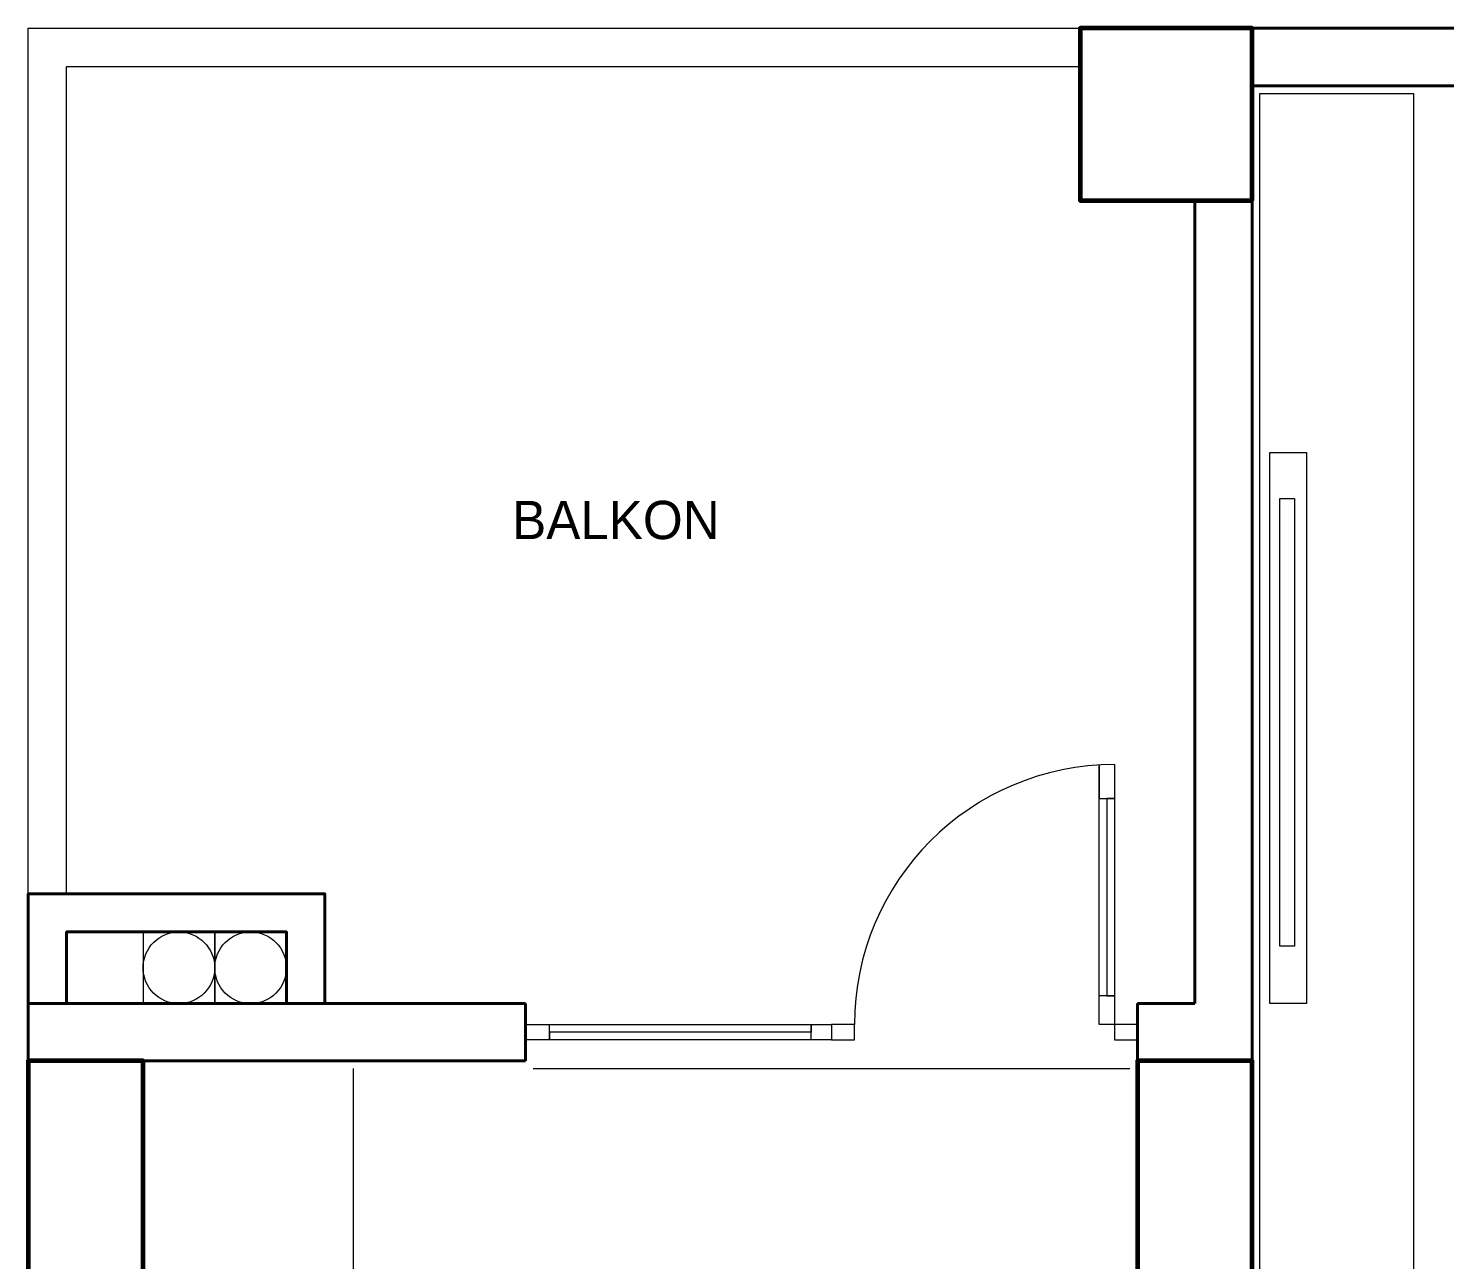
# Model space of a CAD drawing. Header units: millimetres. Extents: x 1393 to 3101, y -2944 to -480.
# Drawn here: x 1487.1 to 1857.4, y -821.8 to -499.8 of the extents above; entities that cross this region are included whole.
import ezdxf

# ---------------------------------------------------------------- set-up
doc = ezdxf.new("R2010")
doc.units = ezdxf.units.MM
for name, color, linetype, lineweight in [('DUVAR', 7, 'Continuous', 40), ('kolon', 1, 'Continuous', 40), ('MIMARI', 50, 'Continuous', 20), ('Pencere-kapı', 142, 'Continuous', 20), ('TEFRİŞ_İÇ', 224, 'Continuous', 13), ('yazı', 253, 'Continuous', 20)]:
    doc.layers.add(name, color=color, linetype=linetype, lineweight=lineweight)
doc.styles.get("Standard").update_dxf_attribs({"font": 'EtrFont'})

# ---------------------------------------------------------------- blocks, each defined once
blk = doc.blocks.new('a5')
at = {"layer": 'DUVAR', "color": 5}
for p, q in [((1617.053171, -769.821931), (1617.053171, -754.821931)), ((1617.053171, -754.821931), (1617.053171, -769.821931))]:
    blk.add_line(p, q, dxfattribs=at)
at = {"layer": 'Pencere-kapı', "linetype": 'Continuous', "flags": 128}
for points in [[(1771.053171, -692.321931), (1771.053171, -760.321931), (1767.053171, -760.321931), (1767.053171, -692.424563), (1767.053171, -701.187253), (1771.053171, -701.187253), (1769.053171, -701.187253), (1769.053171, -752.820003), (1771.053171, -752.820003), (1767.053171, -752.820003)], [(1697.053171, -764.321931), (1617.053171, -764.321931), (1617.053171, -760.321931), (1697.053171, -760.321931), (1697.053171, -764.321931), (1691.763709, -764.321931), (1691.763709, -760.321931), (1691.763709, -762.321931), (1623.295762, -762.321931), (1623.295762, -764.321931), (1623.295762, -760.321931)], [(1703.053171, -760.321931), (1697.053171, -760.321931), (1697.053171, -764.321931), (1703.053171, -764.321931), (1703.053171, -760.321931)], [(1777.053171, -760.321931), (1771.053171, -760.321931), (1771.053171, -764.321931), (1777.053171, -764.321931), (1777.053171, -760.321931)]]:
    blk.add_lwpolyline(points, dxfattribs=at)
at = {"layer": 'Pencere-kapı', "flags": 128}
blk.add_lwpolyline([(1619.053171, -771.821931), (1775.053171, -771.821931)], dxfattribs=at)
at = {"layer": 'Pencere-kapı', "linetype": 'Continuous'}
blk.add_arc((1771.053171, -760.321931), 68, 90, 180, dxfattribs=at)
blk = doc.blocks.new('a4')
at = {"layer": 'TEFRİŞ_İÇ', "linetype": 'Continuous', "lineweight": 15}
for points in [[(1821.226038, -610.728067, -0.146161), (1821.226201, -754.768253, -0.47462), (1811.685435, -754.768266, -0.47462), (1811.685272, -610.728081, -0.146161), (1821.226038, -610.728067, -0.146161)], [(1818.133381, -622.727873, -0.173525), (1818.133507, -739.799733, -0.440487), (1814.309969, -739.799738, -0.440487), (1814.309843, -622.727878, -0.173525), (1818.133381, -622.727873, -0.173525)]]:
    blk.add_polyline3d(points, close=True, dxfattribs=at)
blk = doc.blocks.new('56sf4')
at = {"layer": 'TEFRİŞ_İÇ', "linetype": 'Continuous', "lineweight": 15}
blk.add_polyline3d([(1849.253187, -516.821775, -0.068409), (1849.253187, -837.56019, -0.799797), (1809.053366, -837.560226, -0.799797), (1809.053171, -516.821775, -0.068409), (1849.253187, -516.821775, -0.068409)], close=True, dxfattribs=at)
blk.add_blockref('a4', (0, 0))

msp = doc.modelspace()

# ---------------------------------------------------------------- linework, layer by layer
at = {"layer": 'DUVAR', "color": 5}
for p, q in [((1792.053171, -754.821931), (1792.053171, -544.821931)), ((1807.053171, -769.821931), (1807.053171, -544.821931)), ((1777.053171, -754.821931), (1777.053171, -769.821931))]:
    msp.add_line(p, q, dxfattribs=at)
at = {"layer": 'DUVAR', "color": 5, "flags": 128}
for points in [[(1917.053171, -499.821931), (1807.053171, -499.821931)], [(1917.053171, -514.821931), (1807.053171, -514.821931)], [(1487.053171, -769.821931), (1487.053171, -754.821931), (1617.053171, -754.821931)], [(1777.053171, -754.821931), (1792.053171, -754.821931)], [(1517.053171, -769.821931), (1617.053171, -769.821931)]]:
    msp.add_lwpolyline(points, dxfattribs=at)
at = {"layer": 'DUVAR', "flags": 128}
for points in [[(1487.053171, -754.688927), (1487.053171, -726.071931), (1564.553171, -726.071931), (1564.553171, -754.821931)], [(1497.053171, -754.688927), (1497.053171, -736.071931), (1554.553171, -736.071931), (1554.553171, -754.821931)]]:
    msp.add_lwpolyline(points, dxfattribs=at)
at = {"layer": 'kolon', "lineweight": 60, "flags": 128}
for points in [[(1807.053171, -544.821931), (1807.053171, -499.821931), (1762.053171, -499.821931), (1762.053171, -544.821931), (1807.053171, -544.821931)], [(1517.053171, -829.821931), (1517.053171, -769.821931), (1487.053171, -769.821931), (1487.053171, -829.821931), (1517.053171, -829.821931)], [(1807.053171, -829.821931), (1807.053171, -769.821931), (1777.053171, -769.821931), (1777.053171, -829.821931), (1807.053171, -829.821931)]]:
    msp.add_lwpolyline(points, dxfattribs=at)
at = {"layer": 'MIMARI', "flags": 128}
for points in [[(1487.053171, -726.071931), (1487.053171, -499.821932), (1762.053171, -499.821931)], [(1497.053171, -726.071931), (1497.053171, -509.821932), (1762.053171, -509.821931)]]:
    msp.add_lwpolyline(points, dxfattribs=at)
at = {"layer": 'MIMARI', "linetype": 'Continuous', "flags": 128}
msp.add_lwpolyline([(1517.053171, -736.071931), (1497.053171, -736.071931), (1497.053171, -752.821931)], dxfattribs=at)
for points in [[(1517.053171, -754.821931), (1535.803171, -754.821931), (1535.803171, -736.071931), (1517.053171, -736.071931)], [(1535.803171, -754.821931), (1554.553171, -754.821931), (1554.553171, -736.071931), (1535.803171, -736.071931)]]:
    msp.add_lwpolyline(points, close=True, dxfattribs=at)
at = {"layer": 'MIMARI', "linetype": 'Continuous'}
for centre in [(1526.428171, -745.446931), (1545.178171, -745.446931)]:
    msp.add_circle(centre, 9.375, dxfattribs=at)
at = {"layer": 'TEFRİŞ_İÇ'}
msp.add_line((1572.053171, -1094.46587), (1572.053171, -771.821931), dxfattribs=at)

# ---------------------------------------------------------------- block references
for name in ['56sf4', 'a5']:
    msp.add_blockref(name, (0, 0))

# ---------------------------------------------------------------- texts
at = {"layer": 'yazı', "color": 1}
msp.add_text('BALKON', height=10, rotation=360, dxfattribs=at).set_placement((1613.562969, -633.365704))

doc.saveas('drawing.dxf')
